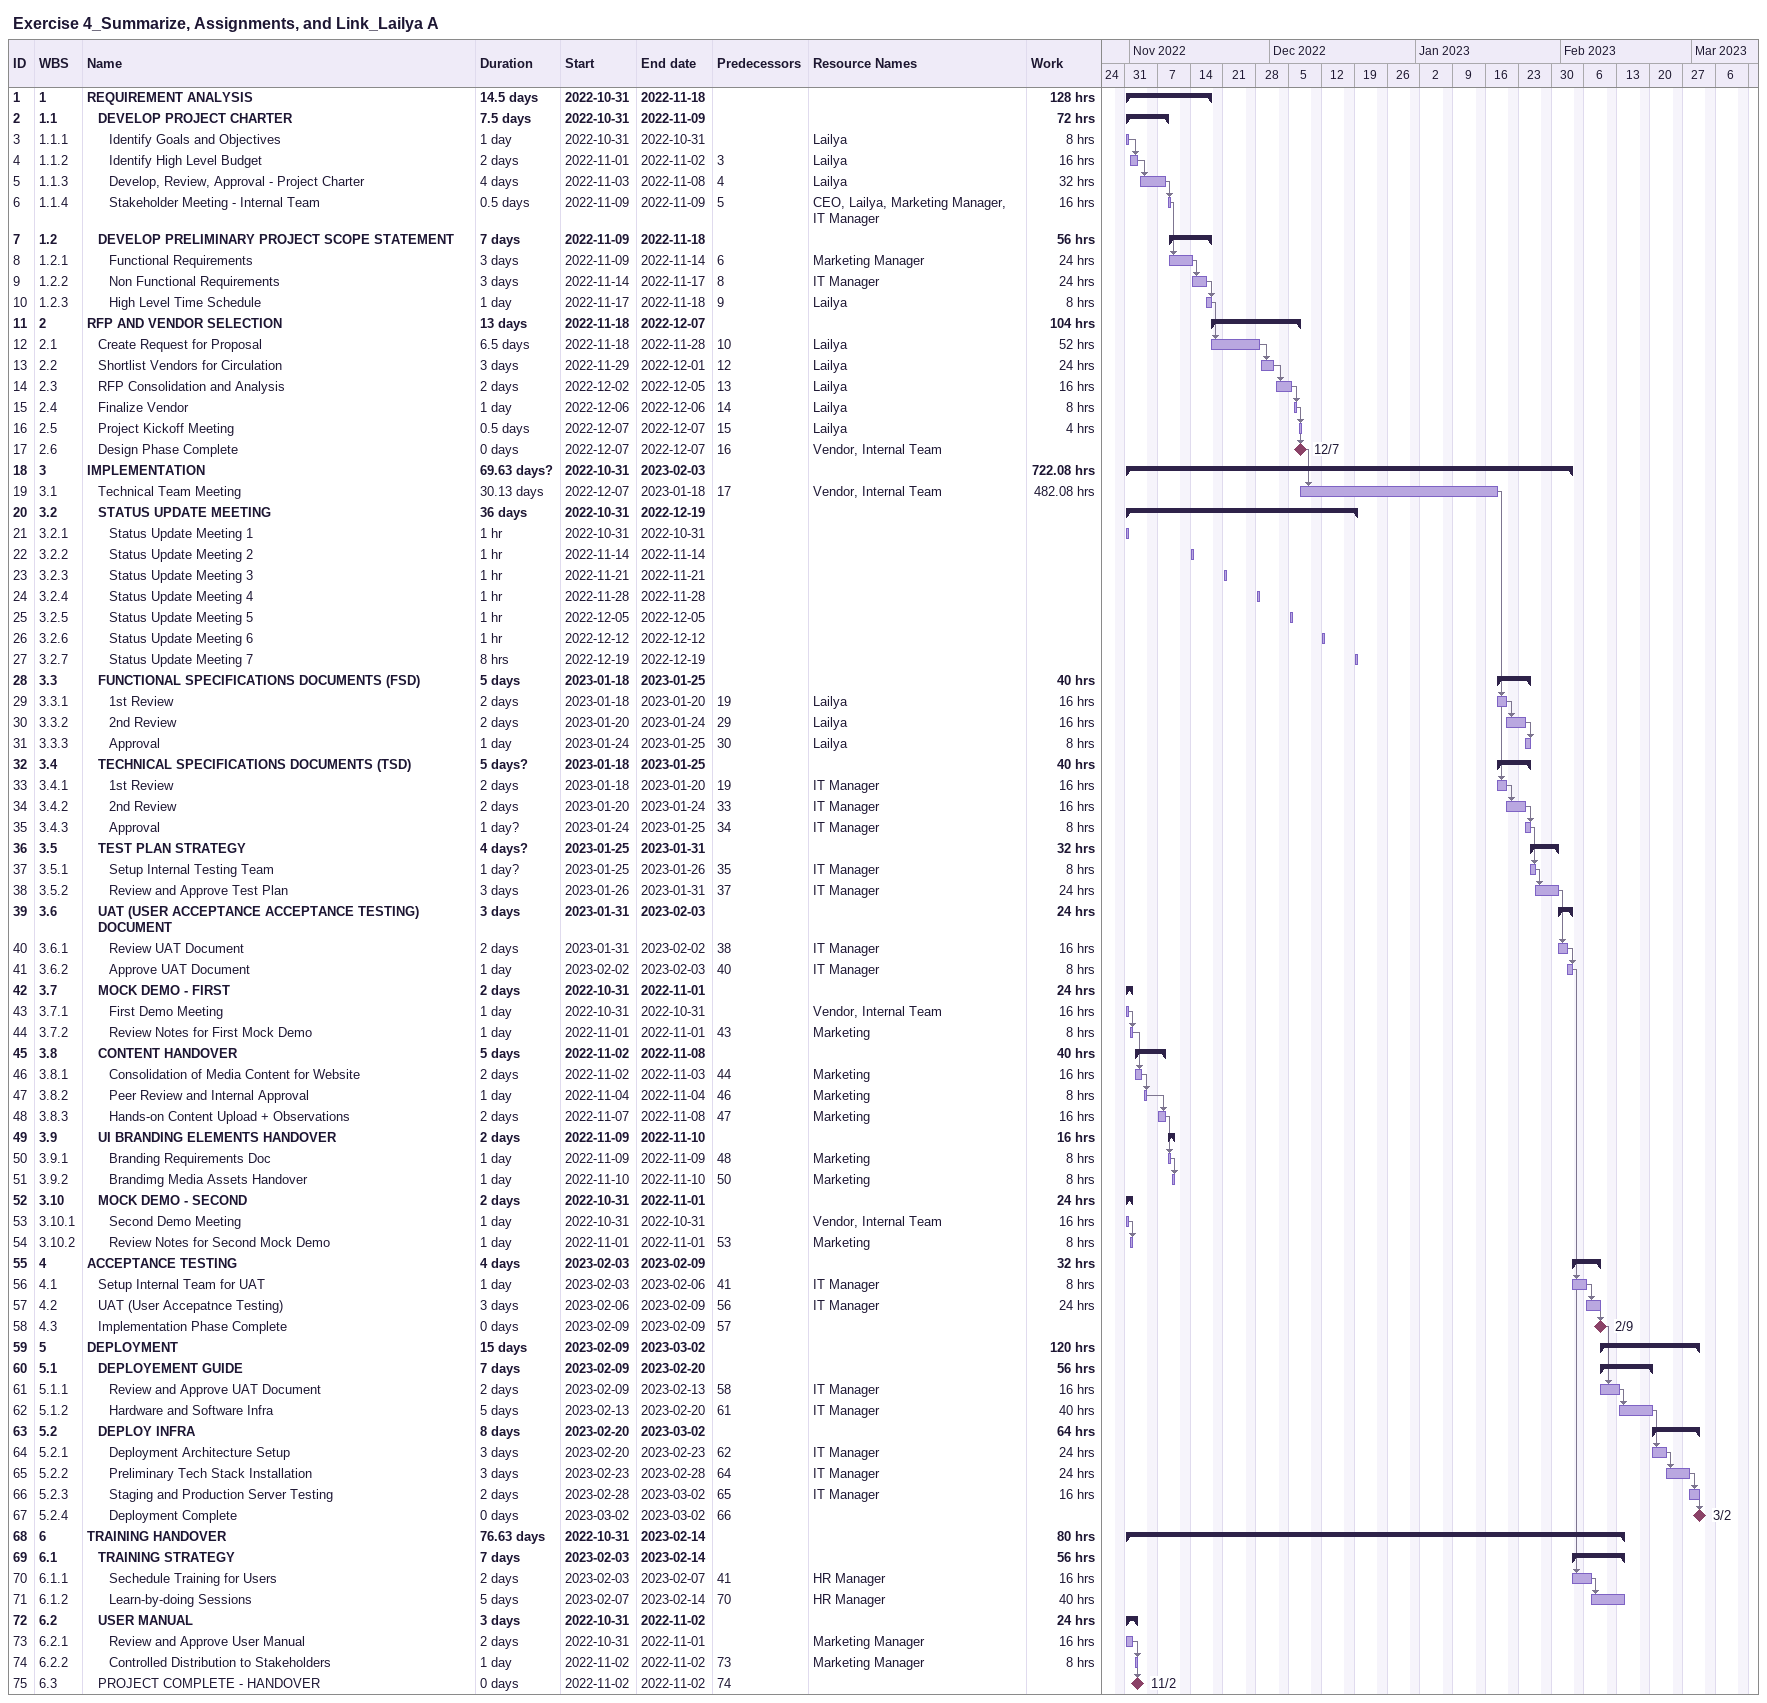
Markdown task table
Exercise 4_Summarize, Assignments, and Link_Lailya A

| ID | WBS | Task | Duration | Start | Finish | Predecessors | Resources | Work (h) |
|---|---|---|---|---|---|---|---|---|
| 1 | 1 | **REQUIREMENT ANALYSIS** | 14.5d | 2022-10-31 | 2022-11-18 |  |  | 128 |
| 2 | 1.1 | **DEVELOP PROJECT CHARTER** | 7.5d | 2022-10-31 | 2022-11-09 |  |  | 72 |
| 3 | 1.1.1 | Identify Goals and Objectives | 1d | 2022-10-31 | 2022-10-31 |  | Lailya | 8 |
| 4 | 1.1.2 | Identify High Level Budget | 2d | 2022-11-01 | 2022-11-02 | 3 | Lailya | 16 |
| 5 | 1.1.3 | Develop, Review, Approval - Project Charter | 4d | 2022-11-03 | 2022-11-08 | 4 | Lailya | 32 |
| 6 | 1.1.4 | Stakeholder Meeting - Internal Team | 0.5d | 2022-11-09 | 2022-11-09 | 5 | CEO, Lailya, Marketing Manager, IT Manager | 16 |
| 7 | 1.2 | **DEVELOP PRELIMINARY PROJECT SCOPE STATEMENT** | 7d | 2022-11-09 | 2022-11-18 |  |  | 56 |
| 8 | 1.2.1 | Functional Requirements | 3d | 2022-11-09 | 2022-11-14 | 6 | Marketing Manager | 24 |
| 9 | 1.2.2 | Non Functional Requirements | 3d | 2022-11-14 | 2022-11-17 | 8 | IT Manager | 24 |
| 10 | 1.2.3 | High Level Time Schedule | 1d | 2022-11-17 | 2022-11-18 | 9 | Lailya | 8 |
| 11 | 2 | **RFP AND VENDOR SELECTION** | 13d | 2022-11-18 | 2022-12-07 |  |  | 104 |
| 12 | 2.1 | Create Request for Proposal | 6.5d | 2022-11-18 | 2022-11-28 | 10 | Lailya | 52 |
| 13 | 2.2 | Shortlist Vendors for Circulation | 3d | 2022-11-29 | 2022-12-01 | 12 | Lailya | 24 |
| 14 | 2.3 | RFP Consolidation and Analysis | 2d | 2022-12-02 | 2022-12-05 | 13 | Lailya | 16 |
| 15 | 2.4 | Finalize Vendor | 1d | 2022-12-06 | 2022-12-06 | 14 | Lailya | 8 |
| 16 | 2.5 | Project Kickoff Meeting | 0.5d | 2022-12-07 | 2022-12-07 | 15 | Lailya | 4 |
| 17 | 2.6 | Design Phase Complete | 0d | 2022-12-07 | 2022-12-07 | 16 | Vendor, Internal Team |  |
| 18 | 3 | **IMPLEMENTATION** | 69.63d? | 2022-10-31 | 2023-02-03 |  |  | 722.08 |
| 19 | 3.1 | Technical Team Meeting | 30.13d | 2022-12-07 | 2023-01-18 | 17 | Vendor, Internal Team | 482.08 |
| 20 | 3.2 | **STATUS UPDATE MEETING** | 36d | 2022-10-31 | 2022-12-19 |  |  |  |
| 21 | 3.2.1 | Status Update Meeting 1 | 1h | 2022-10-31 | 2022-10-31 |  |  |  |
| 22 | 3.2.2 | Status Update Meeting 2 | 1h | 2022-11-14 | 2022-11-14 |  |  |  |
| 23 | 3.2.3 | Status Update Meeting 3 | 1h | 2022-11-21 | 2022-11-21 |  |  |  |
| 24 | 3.2.4 | Status Update Meeting 4 | 1h | 2022-11-28 | 2022-11-28 |  |  |  |
| 25 | 3.2.5 | Status Update Meeting 5 | 1h | 2022-12-05 | 2022-12-05 |  |  |  |
| 26 | 3.2.6 | Status Update Meeting 6 | 1h | 2022-12-12 | 2022-12-12 |  |  |  |
| 27 | 3.2.7 | Status Update Meeting 7 | 8h | 2022-12-19 | 2022-12-19 |  |  |  |
| 28 | 3.3 | **FUNCTIONAL SPECIFICATIONS DOCUMENTS (FSD)** | 5d | 2023-01-18 | 2023-01-25 |  |  | 40 |
| 29 | 3.3.1 | 1st Review | 2d | 2023-01-18 | 2023-01-20 | 19 | Lailya | 16 |
| 30 | 3.3.2 | 2nd Review | 2d | 2023-01-20 | 2023-01-24 | 29 | Lailya | 16 |
| 31 | 3.3.3 | Approval | 1d | 2023-01-24 | 2023-01-25 | 30 | Lailya | 8 |
| 32 | 3.4 | **TECHNICAL SPECIFICATIONS DOCUMENTS (TSD)** | 5d? | 2023-01-18 | 2023-01-25 |  |  | 40 |
| 33 | 3.4.1 | 1st Review | 2d | 2023-01-18 | 2023-01-20 | 19 | IT Manager | 16 |
| 34 | 3.4.2 | 2nd Review | 2d | 2023-01-20 | 2023-01-24 | 33 | IT Manager | 16 |
| 35 | 3.4.3 | Approval | 1d? | 2023-01-24 | 2023-01-25 | 34 | IT Manager | 8 |
| 36 | 3.5 | **TEST PLAN STRATEGY** | 4d? | 2023-01-25 | 2023-01-31 |  |  | 32 |
| 37 | 3.5.1 | Setup Internal Testing Team | 1d? | 2023-01-25 | 2023-01-26 | 35 | IT Manager | 8 |
| 38 | 3.5.2 | Review and Approve Test Plan | 3d | 2023-01-26 | 2023-01-31 | 37 | IT Manager | 24 |
| 39 | 3.6 | **UAT (USER ACCEPTANCE ACCEPTANCE TESTING) DOCUMENT** | 3d | 2023-01-31 | 2023-02-03 |  |  | 24 |
| 40 | 3.6.1 | Review UAT Document | 2d | 2023-01-31 | 2023-02-02 | 38 | IT Manager | 16 |
| 41 | 3.6.2 | Approve UAT Document | 1d | 2023-02-02 | 2023-02-03 | 40 | IT Manager | 8 |
| 42 | 3.7 | **MOCK DEMO - FIRST** | 2d | 2022-10-31 | 2022-11-01 |  |  | 24 |
| 43 | 3.7.1 | First Demo Meeting | 1d | 2022-10-31 | 2022-10-31 |  | Vendor, Internal Team | 16 |
| 44 | 3.7.2 | Review Notes for First Mock Demo | 1d | 2022-11-01 | 2022-11-01 | 43 | Marketing | 8 |
| 45 | 3.8 | **CONTENT HANDOVER** | 5d | 2022-11-02 | 2022-11-08 |  |  | 40 |
| 46 | 3.8.1 | Consolidation of Media Content for Website | 2d | 2022-11-02 | 2022-11-03 | 44 | Marketing | 16 |
| 47 | 3.8.2 | Peer Review and Internal Approval | 1d | 2022-11-04 | 2022-11-04 | 46 | Marketing | 8 |
| 48 | 3.8.3 | Hands-on Content Upload + Observations | 2d | 2022-11-07 | 2022-11-08 | 47 | Marketing | 16 |
| 49 | 3.9 | **UI BRANDING ELEMENTS HANDOVER** | 2d | 2022-11-09 | 2022-11-10 |  |  | 16 |
| 50 | 3.9.1 | Branding Requirements Doc | 1d | 2022-11-09 | 2022-11-09 | 48 | Marketing | 8 |
| 51 | 3.9.2 | Brandimg Media Assets Handover | 1d | 2022-11-10 | 2022-11-10 | 50 | Marketing | 8 |
| 52 | 3.10 | **MOCK DEMO - SECOND** | 2d | 2022-10-31 | 2022-11-01 |  |  | 24 |
| 53 | 3.10.1 | Second Demo Meeting | 1d | 2022-10-31 | 2022-10-31 |  | Vendor, Internal Team | 16 |
| 54 | 3.10.2 | Review Notes for Second Mock Demo | 1d | 2022-11-01 | 2022-11-01 | 53 | Marketing | 8 |
| 55 | 4 | **ACCEPTANCE TESTING** | 4d | 2023-02-03 | 2023-02-09 |  |  | 32 |
| 56 | 4.1 | Setup Internal Team for UAT | 1d | 2023-02-03 | 2023-02-06 | 41 | IT Manager | 8 |
| 57 | 4.2 | UAT (User Accepatnce Testing) | 3d | 2023-02-06 | 2023-02-09 | 56 | IT Manager | 24 |
| 58 | 4.3 | Implementation Phase Complete | 0d | 2023-02-09 | 2023-02-09 | 57 |  |  |
| 59 | 5 | **DEPLOYMENT** | 15d | 2023-02-09 | 2023-03-02 |  |  | 120 |
| 60 | 5.1 | **DEPLOYEMENT GUIDE** | 7d | 2023-02-09 | 2023-02-20 |  |  | 56 |
| 61 | 5.1.1 | Review and Approve UAT Document | 2d | 2023-02-09 | 2023-02-13 | 58 | IT Manager | 16 |
| 62 | 5.1.2 | Hardware and Software Infra | 5d | 2023-02-13 | 2023-02-20 | 61 | IT Manager | 40 |
| 63 | 5.2 | **DEPLOY INFRA** | 8d | 2023-02-20 | 2023-03-02 |  |  | 64 |
| 64 | 5.2.1 | Deployment Architecture Setup | 3d | 2023-02-20 | 2023-02-23 | 62 | IT Manager | 24 |
| 65 | 5.2.2 | Preliminary Tech Stack Installation | 3d | 2023-02-23 | 2023-02-28 | 64 | IT Manager | 24 |
| 66 | 5.2.3 | Staging and Production Server Testing | 2d | 2023-02-28 | 2023-03-02 | 65 | IT Manager | 16 |
| 67 | 5.2.4 | Deployment Complete | 0d | 2023-03-02 | 2023-03-02 | 66 |  |  |
| 68 | 6 | **TRAINING HANDOVER** | 76.63d | 2022-10-31 | 2023-02-14 |  |  | 80 |
| 69 | 6.1 | **TRAINING STRATEGY** | 7d | 2023-02-03 | 2023-02-14 |  |  | 56 |
| 70 | 6.1.1 | Sechedule Training for Users | 2d | 2023-02-03 | 2023-02-07 | 41 | HR Manager | 16 |
| 71 | 6.1.2 | Learn-by-doing Sessions | 5d | 2023-02-07 | 2023-02-14 | 70 | HR Manager | 40 |
| 72 | 6.2 | **USER MANUAL** | 3d | 2022-10-31 | 2022-11-02 |  |  | 24 |
| 73 | 6.2.1 | Review and Approve User Manual | 2d | 2022-10-31 | 2022-11-01 |  | Marketing Manager | 16 |
| 74 | 6.2.2 | Controlled Distribution to Stakeholders | 1d | 2022-11-02 | 2022-11-02 | 73 | Marketing Manager | 8 |
| 75 | 6.3 | PROJECT COMPLETE - HANDOVER | 0d | 2022-11-02 | 2022-11-02 | 74 |  |  |
